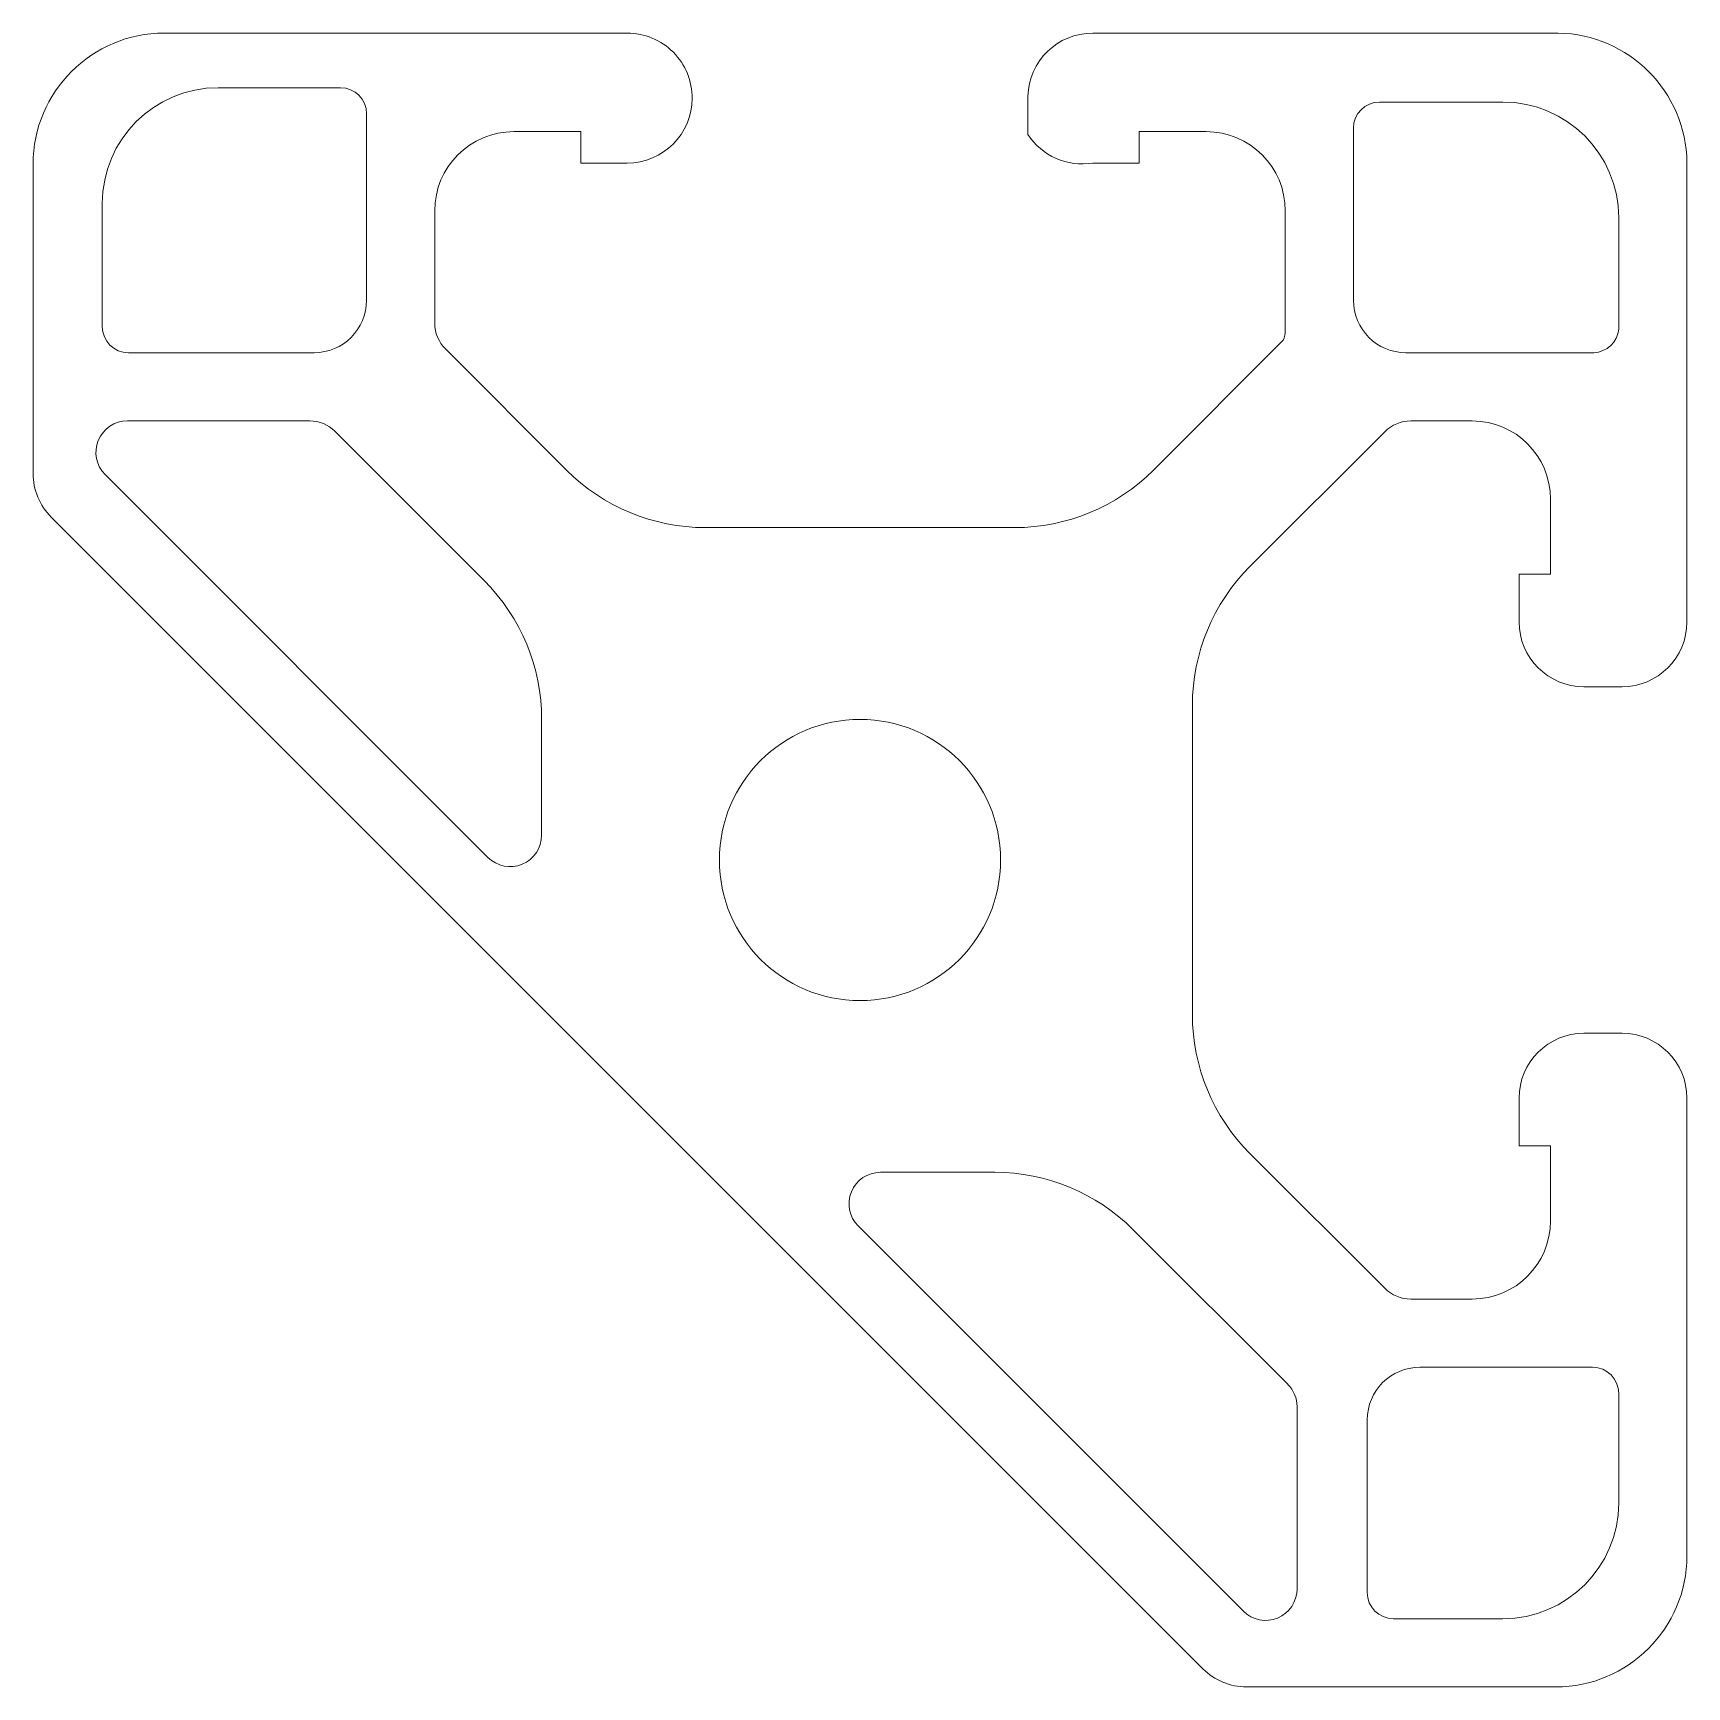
# Model space of a CAD drawing. Header units: millimetres. Extents: x -20 to 20, y -20 to 20.
import ezdxf

# ---------------------------------------------------------------- set-up
doc = ezdxf.new("R2010")
doc.units = ezdxf.units.MM

msp = doc.modelspace()

# ---------------------------------------------------------------- linework, layer by layer
at = {"color": 7, "linetype": 'Continuous', "lineweight": 15}
for p, q in [((-5.63, 20), (-16.83, 20)), ((16.888, 20), (5.629, 20)), ((-12.565, 18.679), (-15.525, 18.679)), ((-4.06, 18.427), (-4.06, 18.415)), ((4.06, 18.47), (4.06, 17.55)), ((-11.935, 13.539), (-11.935, 18.049)), ((15.55, 18.332), (12.565, 18.332)), ((-8.37, 17.617), (-6.754, 17.617)), ((-6.754, 17.617), (-6.754, 16.857)), ((6.754, 16.857), (6.754, 17.617)), ((6.754, 17.617), (8.37, 17.617)), ((11.935, 17.702), (11.935, 13.539)), ((-20, 16.83), (-20, 9.352)), ((-6.754, 16.857), (-5.63, 16.857)), ((5.63, 16.857), (6.754, 16.857)), ((20, 5.759), (20, 16.869)), ((-18.325, 15.879), (-18.325, 12.899)), ((-10.285, 12.981), (-10.285, 15.702)), ((10.285, 15.702), (10.285, 12.815)), ((18.35, 12.841), (18.35, 15.532)), ((10.237, 12.571), (7.097, 9.431)), ((-17.695, 12.269), (-13.205, 12.269)), ((-7.097, 9.431), (-10.029, 12.362)), ((13.205, 12.269), (17.745, 12.269)), ((-13.307, 10.619), (-17.72, 10.619)), ((13.321, 10.619), (14.809, 10.619)), ((-9.091, 6.757), (-12.702, 10.369)), ((9.431, 7.097), (12.692, 10.359)), ((-18.257, 9.322), (-8.998, 0.062)), ((16.7, 8.728), (16.7, 6.913)), ((-19.561, 8.292), (8.292, -19.561)), ((3.74, 8.04), (-3.74, 8.04)), ((16.7, 6.913), (15.94, 6.913)), ((15.94, 6.913), (15.94, 5.759)), ((17.51, 4.189), (18.43, 4.189)), ((8.04, -3.74), (8.04, 3.74)), ((-7.7, 0.6), (-7.7, 3.4)), ((18.43, -4.189), (17.51, -4.189)), ((15.94, -5.759), (15.94, -6.913)), ((20, -16.83), (20, -5.759)), ((12.692, -10.359), (9.431, -7.097)), ((15.94, -6.913), (16.7, -6.913)), ((16.7, -6.913), (16.7, -8.728)), ((3.258, -7.554), (0.493, -7.554)), ((-0.045, -8.851), (9.273, -18.169)), ((10.348, -12.681), (6.608, -8.941)), ((14.809, -10.619), (13.321, -10.619)), ((17.72, -12.269), (13.539, -12.269)), ((18.35, -15.55), (18.35, -12.899)), ((10.57, -17.631), (10.57, -13.219)), ((12.269, -13.539), (12.269, -17.72)), ((12.899, -18.35), (15.55, -18.35)), ((9.352, -20), (16.83, -20))]:
    msp.add_line(p, q, dxfattribs=at)
msp.add_circle((0, 0), 3.4, dxfattribs=at)
for centre, radius, start, end in [((16.83, 16.831), 3.17, 0.6944, 88.9537), ((-16.83, 16.83), 3.17, 90, 180), ((-5.63, 18.43), 1.57, 359.4634, 90), ((5.629, 18.43), 1.57, 90, 178.5368), ((-15.525, 15.879), 2.8, 90, 180), ((-12.565, 18.049), 0.63, 0, 90), ((-5.63, 18.427), 1.57, 270, 0), ((12.565, 17.702), 0.63, 90, 180), ((15.55, 15.532), 2.8, 0, 90), ((-8.37, 15.702), 1.915, 90, 180), ((8.37, 15.702), 1.915, 0, 90), ((5.376, 18.406), 1.57, 213.0372, 279.3046), ((-13.205, 13.539), 1.27, 270, 0), ((13.205, 13.539), 1.27, 180, 270), ((-17.695, 12.899), 0.63, 180, 270), ((-9.411, 12.981), 0.874, 180, 225), ((9.635, 12.815), 0.65, 337.8623, 0), ((17.723, 12.899), 0.63, 272.0344, 354.757), ((-17.72, 9.859), 0.76, 90, 225), ((-13.307, 9.764), 0.856, 45, 90), ((13.321, 9.729), 0.89, 90, 135), ((14.809, 8.728), 1.891, 0, 90), ((-18.5, 9.352), 1.5, 180, 225), ((-3.74, 12.788), 4.748, 225, 270), ((3.74, 12.788), 4.748, 270, 315), ((12.788, 3.74), 4.748, 135, 180), ((-12.448, 3.4), 4.748, 0, 45), ((17.51, 5.759), 1.57, 180, 270), ((18.43, 5.759), 1.57, 270, 0), ((-8.46, 0.6), 0.76, 225, 0), ((12.788, -3.74), 4.748, 180, 225), ((17.51, -5.759), 1.57, 90, 180), ((18.43, -5.759), 1.57, 0, 90), ((0.493, -8.314), 0.76, 90, 225), ((3.258, -12.291), 4.737, 45, 90), ((14.809, -8.728), 1.891, 270, 0), ((13.321, -9.729), 0.89, 225, 270), ((13.539, -13.539), 1.27, 90, 180), ((17.72, -12.899), 0.63, 0, 90), ((9.81, -13.219), 0.76, 0, 45), ((15.55, -15.55), 2.8, 270, 0), ((16.83, -16.83), 3.17, 270, 0), ((9.81, -17.631), 0.76, 225, 0), ((12.899, -17.72), 0.63, 180, 270), ((9.352, -18.5), 1.5, 225, 270)]:
    msp.add_arc(centre, radius, start, end, dxfattribs=at)

doc.saveas('drawing.dxf')
